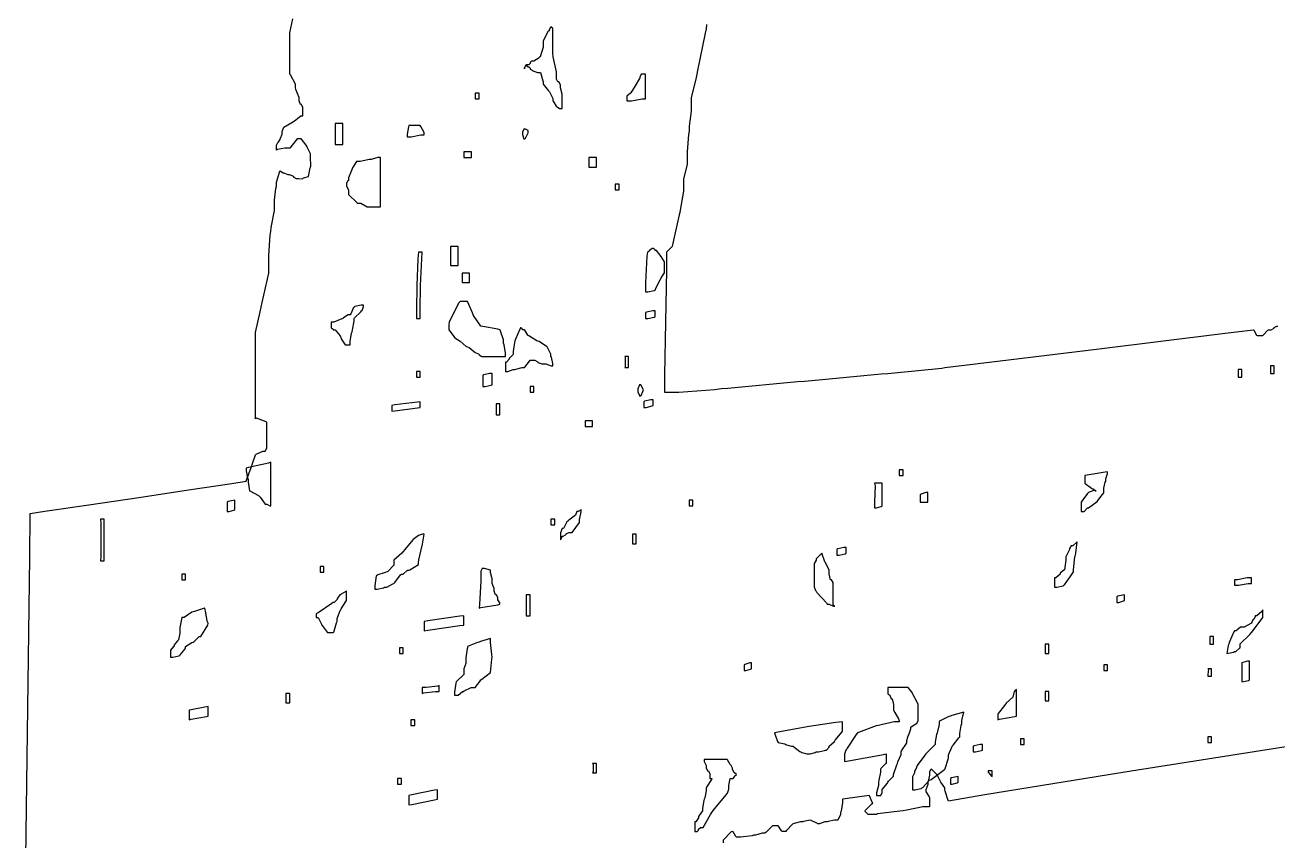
# Model space of a CAD drawing. Extents: x 58 to 299, y 50 to 312.
# Drawn here: x 82.21 to 105.55, y 176.07 to 191.28 of the extents above; entities that cross this region are included whole.
import ezdxf

# ---------------------------------------------------------------- set-up
doc = ezdxf.new("R2010")
doc.units = 0
doc.header["$MEASUREMENT"] = 0

msp = doc.modelspace()

# ---------------------------------------------------------------- linework, layer by layer
at = {"color": 40}
for points in [[(82.2053, 174.811), (82.2494, 178.083), (82.2935, 181.354), (82.3034, 182.174), (82.5747, 182.215), (83.3921, 182.338), (84.3262, 182.474), (85.2537, 182.612), (86.057, 182.733), (86.3244, 182.775), (86.3328, 182.793), (86.421, 183.03), (86.4306, 183.056), (86.4387, 183.084), (86.5008, 183.268), (86.5008, 183.268), (86.5092, 183.278), (86.6345, 183.338), (86.6771, 183.338), (86.6771, 183.338), (86.7131, 183.392), (86.7131, 183.408), (86.7131, 183.48), (86.7131, 183.639), (86.7131, 183.691), (86.7131, 183.735), (86.7131, 183.834), (86.7131, 183.867), (86.6951, 183.885), (86.5173, 183.948), (86.5008, 183.938), (86.5008, 184.114), (86.5008, 184.511), (86.5008, 184.643), (86.5008, 184.829), (86.5008, 185.247), (86.5008, 185.385), (86.5008, 185.545), (86.589, 185.932), (86.6069, 186.02), (86.6235, 186.108), (86.7473, 186.651), (86.7473, 186.832), (86.7473, 186.982), (86.7738, 187.361), (86.7833, 187.431), (86.7914, 187.503), (86.8535, 187.82), (86.8535, 187.924), (86.8535, 188.013), (86.8796, 188.233), (86.8895, 188.277), (86.8895, 188.349), (86.9502, 188.552), (86.9597, 188.56), (86.9678, 188.552), (87.0133, 188.524), (87.0299, 188.524), (87.0384, 188.516), (87.1001, 188.49), (87.1001, 188.49), (87.1266, 188.49), (87.2063, 188.463), (87.2063, 188.454), (87.2063, 188.445), (87.2589, 188.419), (87.2765, 188.419), (87.303, 188.419), (87.3732, 188.411), (87.3827, 188.419), (87.3912, 188.429), (87.4889, 188.454), (87.4889, 188.454), (87.4889, 188.454), (87.515, 188.613), (87.5249, 188.63), (87.533, 188.648), (87.5249, 188.82), (87.5249, 188.877), (87.5249, 188.877), (87.4614, 189.002), (87.4529, 189.019), (87.4434, 189.037), (87.3566, 189.151), (87.3485, 189.159), (87.3125, 189.159), (87.2765, 189.159), (87.2504, 189.125), (87.1375, 188.983), (87.1001, 188.983), (87.0465, 188.983), (86.9061, 188.958), (86.8895, 188.948), (86.8895, 188.966), (86.8895, 189.006), (86.8895, 189.019), (86.8895, 189.037), (86.9142, 189.089), (86.9237, 189.089), (86.9237, 189.089), (86.9597, 189.143), (86.9597, 189.159), (86.9678, 189.169), (86.9957, 189.242), (86.9957, 189.265), (86.9957, 189.293), (87.0299, 189.371), (87.0299, 189.371), (87.0299, 189.371), (87.1788, 189.46), (87.2063, 189.478), (87.2229, 189.495), (87.3428, 189.582), (87.3827, 189.582), (87.3827, 189.6), (87.3827, 189.641), (87.3827, 189.654), (87.3827, 189.672), (87.3827, 189.712), (87.3827, 189.724), (87.3827, 189.742), (87.3566, 189.794), (87.3485, 189.794), (87.3386, 189.794), (87.3125, 189.865), (87.3125, 189.865), (87.3125, 189.927), (87.2504, 190.077), (87.2423, 190.111), (87.2423, 190.173), (87.1527, 190.351), (87.1361, 190.36), (87.1361, 190.457), (87.1361, 190.675), (87.1361, 190.747), (87.1361, 190.818), (87.1361, 190.977), (87.1361, 191.029), (87.1361, 191.135), (87.1968, 191.391)], [(94.9053, 191.286), (94.8972, 191.206), (94.8792, 191.127), (94.7374, 190.43), (94.7208, 190.36), (94.7113, 190.298), (94.6146, 189.921), (94.6146, 189.794), (94.6146, 189.672), (94.5804, 189.395), (94.5804, 189.301), (94.5706, 189.239), (94.5444, 188.915), (94.5444, 188.806), (94.5444, 188.684), (94.4742, 188.407), (94.4742, 188.313), (94.4742, 188.181), (94.4122, 187.828), (94.404, 187.784), (94.3942, 187.74), (94.2785, 187.211), (94.2619, 187.149), (94.2523, 187.14), (94.1641, 187.052), (94.1557, 187.042), (94.1557, 186.717), (94.138, 185.738), (94.1215, 184.759), (94.1215, 184.433), (94.386, 184.433), (95.0556, 184.486), (95.1798, 184.503), (95.3022, 184.512), (96.599, 184.635), (96.7313, 184.643), (96.8636, 184.653), (98.1604, 184.777), (98.2846, 184.785), (98.407, 184.795), (99.289, 184.883), (99.3429, 184.892), (99.9162, 184.962), (102.217, 185.244), (104.519, 185.527), (105.092, 185.597), (105.1, 185.589), (105.154, 185.5), (105.164, 185.491), (105.18, 185.491), (105.22, 185.491), (105.234, 185.491), (105.268, 185.491), (105.277, 185.5), (105.365, 185.589), (105.374, 185.597), (105.41, 185.597), (105.427, 185.597), (105.471, 185.623), (105.481, 185.631), (105.481, 185.641), (105.533, 185.667), (105.551, 185.667)], [(106.222, 177.906), (105.543, 177.801), (102.817, 177.373), (100.091, 176.928), (99.4131, 176.812), (99.4033, 176.822), (99.351, 176.998), (99.3429, 177.024), (99.3429, 177.06), (99.271, 177.165), (99.271, 177.165), (99.271, 177.165), (99.2092, 177.289), (99.2008, 177.307), (99.1912, 177.316), (99.103, 177.403), (99.0946, 177.411), (99.085, 177.403), (99.0604, 177.358), (99.0604, 177.341), (99.0604, 177.297), (99.0328, 177.183), (99.0244, 177.165), (99.0244, 177.121), (98.9901, 177.021), (98.9901, 176.988), (98.9983, 176.98), (99.0505, 176.892), (99.0604, 176.882), (99.0604, 176.838), (99.0604, 176.739), (99.0604, 176.706), (98.9362, 176.706), (98.636, 176.645), (98.5654, 176.635), (98.5037, 176.627), (98.0888, 176.575), (98.0722, 176.565), (98.0722, 176.565), (97.966, 176.565), (97.9318, 176.565), (97.9138, 176.565), (97.8599, 176.619), (97.8599, 176.635), (97.8683, 176.645), (97.984, 176.76), (98.002, 176.778), (97.9921, 176.795), (97.9399, 176.91), (97.9318, 176.918), (97.8877, 176.91), (97.4894, 176.857), (97.4369, 176.848), (97.4369, 176.787), (97.4108, 176.627), (97.4026, 176.601), (97.4026, 176.567), (97.3487, 176.459), (97.3307, 176.459), (97.2866, 176.459), (97.1723, 176.434), (97.1543, 176.425), (97.1102, 176.425), (97.0111, 176.389), (96.9779, 176.389), (96.9684, 176.398), (96.8541, 176.451), (96.8375, 176.459), (96.8375, 176.459), (96.7133, 176.434), (96.6971, 176.425), (96.653, 176.425), (96.5369, 176.398), (96.5207, 176.389), (96.5027, 176.381), (96.3951, 176.266), (96.3785, 176.248), (96.3443, 176.248), (96.3083, 176.248), (96.2988, 176.258), (96.2462, 176.345), (96.2381, 176.353), (96.2201, 176.353), (96.1803, 176.353), (96.1679, 176.353), (96.1319, 176.353), (96.114, 176.337), (96.0078, 176.23), (95.9915, 176.213), (95.9376, 176.213), (95.8176, 176.177), (95.7792, 176.177), (95.7516, 176.168), (95.534, 176.142), (95.4624, 176.142), (95.4525, 176.152), (95.3989, 176.24), (95.3904, 176.248), (95.3643, 176.24), (95.214, 176.087), (95.214, 176.036)]]:
    msp.add_lwpolyline(points, dxfattribs=at)
for points in [[(91.5458, 190.536), (91.5458, 190.528), (91.5804, 190.5), (91.5818, 190.5), (91.5899, 190.5), (91.616, 190.474), (91.616, 190.464), (91.616, 190.456), (91.652, 190.437), (91.652, 190.43), (91.652, 190.43), (91.7568, 190.394), (91.7924, 190.394), (91.809, 190.394), (91.8531, 190.235), (91.8626, 190.217), (91.8626, 190.173), (91.9593, 190.051), (91.9688, 190.041), (91.9773, 190.033), (92.039, 189.907), (92.039, 189.865), (92.0475, 189.857), (92.1011, 189.768), (92.111, 189.758), (92.1191, 189.75), (92.1646, 189.724), (92.1812, 189.724), (92.2154, 189.724), (92.2154, 189.778), (92.2154, 189.896), (92.2154, 189.935), (92.2154, 189.989), (92.1812, 190.109), (92.1812, 190.147), (92.1812, 190.165), (92.1537, 190.217), (92.1452, 190.217), (92.1357, 190.217), (92.111, 190.271), (92.111, 190.288), (92.111, 190.404), (92.0475, 190.686), (92.039, 190.747), (92.039, 190.862), (92.039, 191.12), (92.039, 191.206), (92.039, 191.215), (92.0048, 191.242), (92.0048, 191.242), (91.9949, 191.233), (91.9688, 191.186), (91.9688, 191.17), (91.9508, 191.161), (91.8626, 190.984), (91.8626, 190.923), (91.8626, 190.862), (91.8009, 190.686), (91.7924, 190.676), (91.7829, 190.668), (91.6838, 190.606), (91.652, 190.606), (91.6421, 190.606), (91.616, 190.58), (91.616, 190.57), (91.616, 190.562), (91.5899, 190.536), (91.5818, 190.536), (91.5458, 190.536), (91.5363, 190.528), (91.5099, 190.481), (91.5099, 190.464), (91.5099, 190.482), (91.5458, 190.536), (91.5458, 190.536)], [(93.6985, 190.36), (93.6886, 190.36), (93.6625, 190.306), (93.6625, 190.288), (93.653, 190.28), (93.5743, 190.147), (93.4942, 190.016), (93.4861, 190.007), (93.4861, 190.007), (93.4159, 189.953), (93.4159, 189.935), (93.4159, 189.919), (93.4159, 189.878), (93.4159, 189.865), (93.5041, 189.865), (93.7024, 189.901), (93.7687, 189.901), (93.7687, 190.016), (93.7687, 190.274), (93.7687, 190.36), (93.7507, 190.36), (93.7108, 190.36), (93.6985, 190.36)], [(90.5937, 189.901), (90.6103, 189.901), (90.6501, 189.901), (90.6639, 189.901), (90.6639, 189.928), (90.6639, 189.987), (90.6639, 190.007), (90.6459, 190.007), (90.606, 190.007), (90.5937, 190.007), (90.5937, 189.98), (90.5937, 189.921), (90.5937, 189.901)], [(87.9821, 189.053), (88.0166, 189.053), (88.0967, 189.053), (88.1242, 189.053), (88.1242, 189.151), (88.1242, 189.37), (88.1242, 189.442), (88.1242, 189.442), (88.0166, 189.442), (87.9821, 189.442), (87.9821, 189.345), (87.9821, 189.126), (87.9821, 189.053)], [(89.323, 189.195), (89.4016, 189.195), (89.5809, 189.229), (89.6415, 189.229), (89.6415, 189.273), (89.578, 189.389), (89.5696, 189.406), (89.5339, 189.406), (89.4553, 189.406), (89.4292, 189.406), (89.4112, 189.406), (89.3713, 189.406), (89.359, 189.406), (89.3491, 189.38), (89.323, 189.242), (89.323, 189.195)], [(91.5818, 189.301), (91.5818, 189.311), (91.5155, 189.343), (91.5099, 189.335), (91.5003, 189.335), (91.4756, 189.283), (91.4756, 189.265), (91.4756, 189.239), (91.5003, 189.159), (91.5099, 189.159), (91.5278, 189.169), (91.5818, 189.268), (91.5818, 189.301)], [(90.3813, 188.806), (90.4159, 188.806), (90.4956, 188.806), (90.5235, 188.806), (90.5235, 188.834), (90.5235, 188.893), (90.5235, 188.913), (90.5235, 188.913), (90.4159, 188.913), (90.3813, 188.913), (90.3813, 188.886), (90.3813, 188.827), (90.3813, 188.806)], [(88.2304, 188.171), (88.2304, 188.119), (88.3888, 187.97), (88.4068, 187.96), (88.459, 187.96), (88.5776, 187.89), (88.6174, 187.89), (88.67, 187.89), (88.7899, 187.89), (88.8298, 187.89), (88.8298, 188.12), (88.8298, 188.636), (88.8298, 188.806), (88.7758, 188.806), (88.6562, 188.772), (88.6174, 188.772), (88.5899, 188.764), (88.452, 188.736), (88.4068, 188.736), (88.3789, 188.736), (88.3087, 188.613), (88.3006, 188.596), (88.2908, 188.569), (88.2304, 188.43), (88.2304, 188.383), (88.2206, 188.375), (88.1944, 188.33), (88.1944, 188.313), (88.1944, 188.279), (88.2304, 188.199), (88.2304, 188.171)], [(92.7104, 188.63), (92.7104, 188.63), (92.8151, 188.63), (92.8508, 188.63), (92.8508, 188.674), (92.8508, 188.773), (92.8508, 188.806), (92.8151, 188.806), (92.7365, 188.806), (92.7104, 188.806), (92.7104, 188.762), (92.7104, 188.663), (92.7104, 188.63)], [(93.2035, 188.207), (93.2201, 188.207), (93.26, 188.207), (93.2737, 188.207), (93.2737, 188.234), (93.2737, 188.294), (93.2737, 188.313), (93.2561, 188.313), (93.2159, 188.313), (93.2035, 188.313), (93.2035, 188.287), (93.2035, 188.228), (93.2035, 188.207)], [(89.4994, 185.808), (89.516, 185.808), (89.5558, 185.808), (89.5696, 185.808), (89.5696, 185.964), (89.5738, 186.426), (89.596, 186.92), (89.6056, 187.042), (89.5876, 187.042), (89.5477, 187.042), (89.5354, 187.042), (89.5255, 186.92), (89.5036, 186.426), (89.4994, 185.964), (89.4994, 185.808)], [(90.1347, 186.796), (90.1693, 186.796), (90.2476, 186.796), (90.2751, 186.796), (90.2751, 186.884), (90.2751, 187.083), (90.2751, 187.149), (90.2395, 187.149), (90.1608, 187.149), (90.1347, 187.149), (90.1347, 187.06), (90.1347, 186.862), (90.1347, 186.796)], [(93.7687, 186.303), (93.8128, 186.303), (93.9271, 186.329), (93.9451, 186.337), (93.9532, 186.355), (94.0414, 186.533), (94.0513, 186.549), (94.0594, 186.567), (94.1215, 186.659), (94.1215, 186.69), (94.1215, 186.708), (94.1215, 186.747), (94.1215, 186.76), (94.1215, 186.778), (94.1215, 186.819), (94.1215, 186.832), (94.1215, 186.867), (94.0594, 186.964), (94.0513, 186.972), (94.0414, 186.99), (93.9684, 187.078), (93.9451, 187.078), (93.9451, 187.088), (93.9091, 187.113), (93.9091, 187.113), (93.8911, 187.113), (93.8389, 187.078), (93.8389, 187.078), (93.8389, 187.07), (93.8114, 187.042), (93.8029, 187.042), (93.7934, 186.972), (93.7687, 186.471), (93.7687, 186.303)], [(90.3471, 186.479), (90.3471, 186.479), (90.4515, 186.479), (90.4875, 186.479), (90.4875, 186.523), (90.4875, 186.622), (90.4875, 186.655), (90.4875, 186.655), (90.3813, 186.655), (90.3471, 186.655), (90.3471, 186.611), (90.3471, 186.512), (90.3471, 186.479)], [(90.0987, 185.597), (90.1072, 185.589), (90.1954, 185.473), (90.2049, 185.455), (90.2134, 185.447), (90.3111, 185.385), (90.3111, 185.385), (90.3111, 185.385), (90.4254, 185.288), (90.4515, 185.279), (90.478, 185.27), (90.5937, 185.172), (90.5937, 185.172), (90.5937, 185.172), (90.6544, 185.148), (90.6639, 185.138), (90.6639, 185.13), (90.7161, 185.102), (90.7341, 185.102), (90.8389, 185.102), (91.0773, 185.102), (91.1571, 185.102), (91.1571, 185.164), (91.131, 185.315), (91.1229, 185.349), (91.1229, 185.411), (91.0608, 185.589), (91.0526, 185.597), (91.0167, 185.607), (90.7341, 185.659), (90.6999, 185.667), (90.6999, 185.667), (90.5743, 185.844), (90.5577, 185.878), (90.5397, 185.914), (90.4476, 186.126), (90.4173, 186.126), (90.3813, 186.126), (90.3633, 186.126), (90.3235, 186.126), (90.3111, 186.126), (90.2836, 186.092), (90.1072, 185.738), (90.0987, 185.702), (90.0987, 185.685), (90.0987, 185.645), (90.0987, 185.631), (90.0987, 185.597)], [(87.9479, 185.597), (87.9821, 185.597), (88.0787, 185.482), (88.0883, 185.455), (88.0967, 185.429), (88.1697, 185.315), (88.1944, 185.315), (88.2304, 185.315), (88.2646, 185.315), (88.2646, 185.377), (88.2908, 185.535), (88.3006, 185.561), (88.3087, 185.597), (88.3348, 185.756), (88.3348, 185.808), (88.3433, 185.818), (88.459, 185.932), (88.477, 185.95), (88.4851, 185.959), (88.5112, 186.031), (88.5112, 186.054), (88.4671, 186.054), (88.3528, 186.03), (88.3348, 186.02), (88.3253, 186.012), (88.2731, 185.896), (88.2646, 185.878), (88.229, 185.878), (88.1408, 185.818), (88.1242, 185.808), (88.1063, 185.8), (87.9602, 185.738), (87.9119, 185.738), (87.9119, 185.711), (87.9119, 185.652), (87.9119, 185.631), (87.9119, 185.631), (87.9479, 185.607), (87.9479, 185.597)], [(93.7687, 185.808), (93.8128, 185.808), (93.9271, 185.835), (93.9451, 185.844), (93.9451, 185.871), (93.9451, 185.93), (93.9451, 185.95), (93.901, 185.95), (93.7853, 185.923), (93.7687, 185.914), (93.7687, 185.888), (93.7687, 185.829), (93.7687, 185.808)], [(91.4396, 185.631), (91.4301, 185.623), (91.3419, 185.421), (91.3335, 185.385), (91.3239, 185.359), (91.2992, 185.193), (91.2992, 185.138), (91.2992, 185.138), (91.2372, 185.077), (91.229, 185.068), (91.229, 185.05), (91.1751, 184.996), (91.1571, 184.996), (91.1571, 184.952), (91.1571, 184.853), (91.1571, 184.82), (91.2012, 184.82), (91.3007, 184.856), (91.3335, 184.856), (91.3515, 184.865), (91.47, 184.892), (91.5099, 184.892), (91.5183, 184.901), (91.6065, 185.015), (91.616, 185.032), (91.652, 185.032), (91.6862, 185.032), (91.7042, 185.032), (91.7483, 185.006), (91.7582, 184.996), (91.7582, 184.988), (91.8365, 184.962), (91.8626, 184.962), (91.9067, 184.962), (92.0062, 184.926), (92.039, 184.926), (92.039, 184.97), (92.0129, 185.086), (92.0048, 185.102), (92.0048, 185.146), (91.9427, 185.27), (91.9346, 185.279), (91.9247, 185.288), (91.7843, 185.377), (91.7582, 185.385), (91.7402, 185.394), (91.5899, 185.482), (91.5818, 185.491), (91.5719, 185.5), (91.5183, 185.589), (91.5099, 185.597), (91.4756, 185.597), (91.4756, 185.607), (91.4481, 185.631), (91.4396, 185.631)], [(93.3799, 184.892), (93.3965, 184.892), (93.4364, 184.892), (93.4501, 184.892), (93.4501, 184.945), (93.4501, 185.064), (93.4501, 185.102), (93.4325, 185.102), (93.3923, 185.102), (93.3799, 185.102), (93.3884, 185.086), (93.3884, 184.909), (93.3799, 184.892)], [(105.41, 184.785), (105.427, 184.785), (105.467, 184.785), (105.481, 184.785), (105.481, 184.821), (105.481, 184.9), (105.481, 184.926), (105.463, 184.926), (105.423, 184.926), (105.41, 184.926), (105.41, 184.926), (105.41, 184.821), (105.41, 184.785)], [(89.4994, 184.715), (89.516, 184.715), (89.5558, 184.715), (89.5696, 184.715), (89.5696, 184.741), (89.5696, 184.801), (89.5696, 184.82), (89.5519, 184.82), (89.5117, 184.82), (89.4994, 184.82), (89.4994, 184.793), (89.4994, 184.736), (89.4994, 184.715)], [(90.7341, 184.539), (90.7782, 184.539), (90.8925, 184.565), (90.9105, 184.573), (90.9105, 184.627), (90.9105, 184.747), (90.9105, 184.785), (90.8664, 184.785), (90.7507, 184.759), (90.7341, 184.749), (90.7341, 184.697), (90.7341, 184.579), (90.7341, 184.539)], [(104.811, 184.715), (104.827, 184.715), (104.867, 184.715), (104.881, 184.715), (104.881, 184.751), (104.881, 184.829), (104.881, 184.856), (104.863, 184.856), (104.823, 184.856), (104.811, 184.856), (104.811, 184.821), (104.811, 184.743), (104.811, 184.715)], [(91.616, 184.433), (91.6326, 184.433), (91.6725, 184.433), (91.6862, 184.433), (91.6862, 184.46), (91.6862, 184.519), (91.6862, 184.539), (91.6686, 184.539), (91.6284, 184.539), (91.616, 184.539), (91.616, 184.512), (91.616, 184.453), (91.616, 184.433)], [(93.6625, 184.573), (93.653, 184.573), (93.6265, 184.495), (93.6265, 184.467), (93.6265, 184.441), (93.6625, 184.362), (93.6625, 184.362), (93.6858, 184.37), (93.7288, 184.481), (93.6791, 184.573), (93.6625, 184.573)], [(89.0404, 184.08), (89.093, 184.089), (89.516, 184.142), (89.5696, 184.15), (89.5696, 184.178), (89.5696, 184.237), (89.5696, 184.256), (89.516, 184.248), (89.093, 184.196), (89.0404, 184.186), (89.0404, 184.16), (89.0404, 184.1), (89.0404, 184.08)], [(90.9807, 184.01), (90.9987, 184.01), (91.0389, 184.01), (91.0526, 184.01), (91.0526, 184.063), (91.0526, 184.182), (91.0526, 184.22), (91.0347, 184.22), (90.9934, 184.22), (90.9807, 184.22), (90.9807, 184.168), (90.9807, 184.049), (90.9807, 184.01)], [(93.7327, 184.15), (93.7768, 184.15), (93.8911, 184.178), (93.9091, 184.186), (93.9091, 184.212), (93.9091, 184.271), (93.9091, 184.29), (93.865, 184.29), (93.7493, 184.266), (93.7327, 184.256), (93.7327, 184.23), (93.7327, 184.171), (93.7327, 184.15)], [(92.6401, 183.797), (92.6401, 183.797), (92.7446, 183.797), (92.7806, 183.797), (92.7806, 183.825), (92.7806, 183.884), (92.7806, 183.903), (92.7806, 183.903), (92.6744, 183.903), (92.6401, 183.903), (92.6401, 183.877), (92.6401, 183.818), (92.6401, 183.797)], [(86.3244, 183.021), (86.3244, 182.969), (86.3505, 182.837), (86.3604, 182.809), (86.3604, 182.757), (86.385, 182.598), (86.3946, 182.598), (86.3946, 182.598), (86.5533, 182.51), (86.571, 182.492), (86.589, 182.476), (86.6814, 182.35), (86.7131, 182.35), (86.7212, 182.342), (86.7668, 182.316), (86.7833, 182.316), (86.7833, 182.52), (86.7833, 182.976), (86.7833, 183.128), (86.7392, 183.11), (86.3685, 183.031), (86.3244, 183.021)], [(98.4952, 182.879), (98.5118, 182.879), (98.5517, 182.879), (98.5654, 182.879), (98.5654, 182.907), (98.5654, 182.966), (98.5654, 182.985), (98.5478, 182.985), (98.5076, 182.985), (98.4952, 182.985), (98.4952, 182.959), (98.4952, 182.9), (98.4952, 182.879)], [(102.023, 182.563), (102.005, 182.546), (101.899, 182.404), (101.883, 182.386), (101.883, 182.342), (101.883, 182.243), (101.883, 182.21), (101.917, 182.21), (101.943, 182.21), (102.003, 182.28), (102.023, 182.28), (102.023, 182.28), (102.181, 182.396), (102.199, 182.422), (102.216, 182.44), (102.306, 182.56), (102.306, 182.598), (102.306, 182.643), (102.332, 182.757), (102.342, 182.775), (102.342, 182.819), (102.376, 182.918), (102.376, 182.951), (102.332, 182.943), (101.997, 182.889), (101.953, 182.879), (101.953, 182.845), (101.953, 182.766), (101.953, 182.739), (101.961, 182.731), (102.076, 182.643), (102.093, 182.633), (102.111, 182.633), (102.151, 182.598), (102.165, 182.598), (102.137, 182.608), (102.031, 182.572), (102.023, 182.563)], [(98.0362, 182.28), (98.0708, 182.28), (98.1604, 182.307), (98.1784, 182.316), (98.1784, 182.422), (98.1784, 182.66), (98.1784, 182.739), (98.1784, 182.739), (98.0708, 182.739), (98.0362, 182.739), (98.0447, 182.687), (98.0362, 182.382), (98.0362, 182.28)], [(85.9716, 182.21), (86.0062, 182.21), (86.0958, 182.237), (86.1138, 182.246), (86.1138, 182.29), (86.1138, 182.389), (86.1138, 182.422), (86.1138, 182.422), (85.9882, 182.396), (85.9716, 182.386), (85.9716, 182.342), (85.9716, 182.243), (85.9716, 182.21)], [(94.5804, 182.316), (94.5967, 182.316), (94.6369, 182.316), (94.6506, 182.316), (94.6506, 182.343), (94.6506, 182.403), (94.6506, 182.422), (94.6326, 182.422), (94.5928, 182.422), (94.5804, 182.422), (94.5804, 182.396), (94.5804, 182.336), (94.5804, 182.316)], [(98.884, 182.386), (98.884, 182.386), (98.9887, 182.386), (99.0244, 182.386), (99.0244, 182.43), (99.0244, 182.529), (99.0244, 182.563), (98.9887, 182.563), (98.9005, 182.536), (98.884, 182.527), (98.884, 182.492), (98.884, 182.414), (98.884, 182.386)], [(92.498, 182.21), (92.4885, 182.21), (92.4638, 182.14), (92.4638, 182.14), (92.4638, 182.14), (92.3382, 182.051), (92.3216, 182.033), (92.3036, 182.017), (92.2376, 181.893), (92.2154, 181.893), (92.2154, 181.893), (92.1812, 181.814), (92.1812, 181.787), (92.1812, 181.761), (92.1812, 181.701), (92.1812, 181.681), (92.1893, 181.69), (92.2154, 181.736), (92.2154, 181.751), (92.2334, 181.751), (92.2775, 181.778), (92.2874, 181.787), (92.2874, 181.796), (92.3396, 181.821), (92.3576, 181.821), (92.4017, 181.821), (92.534, 182.007), (92.534, 182.069), (92.5421, 182.087), (92.5682, 182.207), (92.5682, 182.246), (92.5587, 182.237), (92.5132, 182.21), (92.498, 182.21)], [(83.6083, 181.292), (83.6249, 181.292), (83.6648, 181.292), (83.6785, 181.292), (83.6785, 181.486), (83.6785, 181.924), (83.6785, 182.069), (83.6605, 182.069), (83.6207, 182.069), (83.6083, 182.069), (83.6164, 181.991), (83.6164, 181.364), (83.6083, 181.292)], [(92.0048, 181.963), (92.0214, 181.963), (92.0612, 181.963), (92.075, 181.963), (92.075, 181.991), (92.075, 182.05), (92.075, 182.069), (92.057, 182.069), (92.0171, 182.069), (92.0048, 182.069), (92.0048, 182.043), (92.0048, 181.984), (92.0048, 181.963)], [(89.6415, 181.787), (89.6317, 181.796), (89.5354, 181.761), (89.4373, 181.69), (89.4292, 181.681), (89.4292, 181.681), (89.2789, 181.504), (89.2528, 181.468), (89.2253, 181.434), (89.0764, 181.302), (89.0764, 181.258), (89.0764, 181.213), (88.9621, 181.091), (88.936, 181.081), (88.918, 181.073), (88.7596, 181.027), (88.7596, 181.011), (88.7497, 181.011), (88.7236, 180.825), (88.7236, 180.763), (88.7677, 180.763), (88.882, 180.79), (88.9, 180.799), (88.9441, 180.799), (89.0584, 180.861), (89.0764, 180.869), (89.093, 180.887), (89.1992, 181.029), (89.2168, 181.045), (89.2514, 181.045), (89.3315, 181.115), (89.359, 181.115), (89.3755, 181.125), (89.5354, 181.224), (89.5354, 181.258), (89.5435, 181.311), (89.6137, 181.602), (89.6415, 181.787), (89.6415, 181.787)], [(93.5221, 181.61), (93.5383, 181.61), (93.5785, 181.61), (93.5923, 181.61), (93.5923, 181.654), (93.5923, 181.754), (93.5923, 181.787), (93.5743, 181.787), (93.5344, 181.787), (93.5221, 181.787), (93.5221, 181.743), (93.5221, 181.644), (93.5221, 181.61)], [(101.812, 181.645), (101.812, 181.645), (101.732, 181.574), (101.706, 181.574), (101.696, 181.574), (101.67, 181.522), (101.67, 181.504), (101.67, 181.504), (101.608, 181.39), (101.6, 181.364), (101.6, 181.302), (101.572, 181.125), (101.564, 181.115), (101.564, 181.115), (101.494, 181.063), (101.494, 181.045), (101.484, 181.037), (101.411, 180.975), (101.388, 180.975), (101.388, 180.931), (101.388, 180.832), (101.388, 180.799), (101.432, 180.799), (101.546, 180.826), (101.564, 180.835), (101.572, 180.844), (101.661, 180.967), (101.67, 180.975), (101.679, 180.993), (101.74, 181.085), (101.74, 181.115), (101.74, 181.115), (101.767, 181.372), (101.776, 181.398), (101.785, 181.434), (101.812, 181.645), (101.812, 181.645)], [(96.9077, 180.835), (96.9077, 180.808), (96.9338, 180.738), (96.9437, 180.728), (96.9603, 180.702), (97.1367, 180.508), (97.1543, 180.482), (97.1889, 180.482), (97.2689, 180.446), (97.2965, 180.446), (97.2866, 180.446), (97.2605, 180.473), (97.2605, 180.482), (97.2605, 180.526), (97.2605, 180.625), (97.2605, 180.658), (97.2605, 180.712), (97.2605, 180.83), (97.2605, 180.869), (97.2605, 180.887), (97.2344, 180.939), (97.2263, 180.939), (97.2164, 180.939), (97.1903, 181.047), (97.1903, 181.081), (97.1903, 181.125), (97.1282, 181.241), (97.1201, 181.258), (97.1102, 181.276), (97.0499, 181.434), (97.0499, 181.434), (97.0499, 181.434), (96.9518, 181.337), (96.9437, 181.328), (96.9437, 181.302), (96.9077, 181.242), (96.9077, 181.222), (96.9077, 181.151), (96.9077, 180.993), (96.9077, 180.939), (96.9077, 180.913), (96.9077, 180.855), (96.9077, 180.835)], [(97.3307, 181.398), (97.3748, 181.398), (97.4894, 181.425), (97.5071, 181.434), (97.5071, 181.461), (97.5071, 181.521), (97.5071, 181.54), (97.463, 181.54), (97.3487, 181.514), (97.3307, 181.504), (97.3307, 181.478), (97.3307, 181.419), (97.3307, 181.398)], [(87.7013, 181.081), (87.7175, 181.081), (87.7577, 181.081), (87.7715, 181.081), (87.7715, 181.109), (87.7715, 181.168), (87.7715, 181.187), (87.7535, 181.187), (87.7136, 181.187), (87.7013, 181.187), (87.7013, 181.161), (87.7013, 181.102), (87.7013, 181.081)], [(85.1256, 180.939), (85.1422, 180.939), (85.1821, 180.939), (85.1958, 180.939), (85.1958, 180.967), (85.1958, 181.026), (85.1958, 181.045), (85.1778, 181.045), (85.138, 181.045), (85.1256, 181.045), (85.1256, 181.019), (85.1256, 180.96), (85.1256, 180.939)], [(90.6639, 180.41), (90.6985, 180.42), (91.0167, 180.473), (91.0526, 180.482), (91.0526, 180.508), (91.0167, 180.567), (91.0167, 180.586), (91.0167, 180.604), (90.9891, 180.658), (90.9807, 180.658), (90.9712, 180.658), (90.9465, 180.728), (90.9465, 180.728), (90.9465, 180.773), (90.9105, 180.872), (90.9105, 180.905), (90.9105, 180.958), (90.8763, 181.077), (90.8763, 181.115), (90.8763, 181.115), (90.7687, 181.151), (90.7341, 181.151), (90.7246, 181.151), (90.6999, 181.099), (90.6999, 181.081), (90.6999, 180.914), (90.672, 180.482), (90.6639, 180.41)], [(104.739, 180.835), (104.818, 180.835), (104.997, 180.869), (105.058, 180.869), (105.058, 180.896), (105.058, 180.956), (105.058, 180.975), (104.977, 180.975), (104.798, 180.939), (104.739, 180.939), (104.739, 180.913), (104.739, 180.855), (104.739, 180.835)], [(87.6653, 180.233), (87.6653, 180.233), (87.726, 180.111), (87.7355, 180.093), (87.744, 180.085), (87.8321, 179.962), (87.8417, 179.953), (87.8582, 179.953), (87.8981, 179.953), (87.9119, 179.953), (87.9479, 179.953), (87.956, 179.962), (88.0085, 180.137), (88.0181, 180.163), (88.0181, 180.217), (88.0787, 180.367), (88.0883, 180.376), (88.0967, 180.394), (88.1849, 180.535), (88.1944, 180.552), (88.1944, 180.596), (88.1944, 180.695), (88.1944, 180.728), (88.1849, 180.72), (88.0967, 180.668), (88.0883, 180.658), (88.0703, 180.658), (88.0262, 180.596), (88.0181, 180.586), (88.0181, 180.57), (87.9644, 180.516), (87.9479, 180.516), (87.9203, 180.499), (87.6639, 180.323), (87.6293, 180.305), (87.6293, 180.287), (87.6293, 180.248), (87.6293, 180.233), (87.6364, 180.238), (87.6653, 180.233), (87.6653, 180.233)], [(91.5458, 180.269), (91.5624, 180.269), (91.6023, 180.269), (91.616, 180.269), (91.616, 180.367), (91.616, 180.586), (91.616, 180.658), (91.598, 180.658), (91.5582, 180.658), (91.5458, 180.658), (91.5458, 180.562), (91.5458, 180.342), (91.5458, 180.269)], [(102.552, 180.516), (102.587, 180.516), (102.676, 180.544), (102.694, 180.552), (102.694, 180.58), (102.694, 180.639), (102.694, 180.658), (102.694, 180.658), (102.569, 180.632), (102.552, 180.622), (102.552, 180.596), (102.552, 180.537), (102.552, 180.516)], [(85.5486, 180.41), (85.5486, 180.41), (85.3627, 180.35), (85.3362, 180.34), (85.3101, 180.332), (85.1711, 180.233), (85.1256, 180.233), (85.1256, 180.233), (85.0896, 180.049), (85.0896, 179.987), (85.0896, 179.943), (85.0635, 179.82), (85.0554, 179.81), (85.0456, 179.802), (84.9835, 179.729), (84.9835, 179.704), (84.9739, 179.696), (84.9133, 179.625), (84.9133, 179.6), (84.9133, 179.573), (84.9133, 179.514), (84.9133, 179.494), (84.9574, 179.494), (85.0717, 179.52), (85.0896, 179.528), (85.0981, 179.538), (85.1863, 179.653), (85.1958, 179.67), (85.1958, 179.698), (85.3101, 179.768), (85.3362, 179.776), (85.3542, 179.786), (85.4467, 179.881), (85.4784, 179.881), (85.4784, 179.881), (85.6093, 180.094), (85.6188, 180.129), (85.6008, 180.165), (85.5708, 180.323), (85.5543, 180.41), (85.5486, 180.41)], [(89.6415, 179.987), (89.7117, 179.997), (90.3097, 180.085), (90.3813, 180.093), (90.3813, 180.137), (90.3813, 180.236), (90.3813, 180.269), (90.3097, 180.261), (89.7117, 180.173), (89.6415, 180.163), (89.6415, 180.119), (89.6415, 180.02), (89.6415, 179.987)], [(105.128, 180.269), (105.128, 180.253), (105.1, 180.199), (105.092, 180.199), (105.082, 180.191), (105.058, 180.129), (105.058, 180.129), (105.048, 180.121), (104.922, 180.057), (104.881, 180.057), (104.854, 180.057), (104.783, 179.997), (104.775, 179.987), (104.739, 179.987), (104.729, 179.97), (104.643, 179.768), (104.635, 179.74), (104.625, 179.714), (104.599, 179.564), (104.599, 179.564), (104.599, 179.564), (104.721, 179.591), (104.739, 179.6), (104.765, 179.6), (104.836, 179.662), (104.845, 179.67), (104.845, 179.742), (105.03, 179.918), (105.058, 179.953), (105.084, 179.988), (105.259, 180.217), (105.268, 180.233), (105.268, 180.269), (105.268, 180.35), (105.268, 180.376), (105.251, 180.35), (105.158, 180.269), (105.128, 180.269)], [(90.8763, 179.846), (90.8763, 179.846), (90.69, 179.786), (90.6639, 179.776), (90.6364, 179.768), (90.4515, 179.695), (90.4515, 179.67), (90.442, 179.653), (90.4173, 179.481), (90.4173, 179.423), (90.4173, 179.379), (90.3813, 179.28), (90.3813, 179.247), (90.3813, 179.229), (90.3813, 179.189), (90.3813, 179.175), (90.3718, 179.159), (90.2575, 179.053), (90.2409, 179.035), (90.231, 179.009), (90.2049, 178.843), (90.2049, 178.788), (90.2409, 178.788), (90.2751, 178.788), (90.3538, 178.858), (90.3813, 178.858), (90.3898, 178.868), (90.515, 178.929), (90.5577, 178.929), (90.5923, 178.929), (90.6819, 179.044), (90.6999, 179.071), (90.7161, 179.088), (90.8763, 179.211), (90.8763, 179.211), (90.8763, 179.211), (90.901, 179.459), (90.9105, 179.494), (90.901, 179.547), (90.8763, 179.772), (90.8763, 179.846)], [(104.282, 179.74), (104.298, 179.74), (104.338, 179.74), (104.352, 179.74), (104.352, 179.776), (104.352, 179.855), (104.352, 179.881), (104.334, 179.881), (104.294, 179.881), (104.282, 179.881), (104.282, 179.846), (104.282, 179.768), (104.282, 179.74)], [(89.1826, 179.564), (89.1992, 179.564), (89.239, 179.564), (89.2528, 179.564), (89.2528, 179.591), (89.2528, 179.651), (89.2528, 179.67), (89.2348, 179.67), (89.1949, 179.67), (89.1826, 179.67), (89.1826, 179.644), (89.1826, 179.585), (89.1826, 179.564)], [(101.211, 179.564), (101.229, 179.564), (101.269, 179.564), (101.283, 179.564), (101.283, 179.608), (101.283, 179.707), (101.283, 179.74), (101.265, 179.74), (101.224, 179.74), (101.211, 179.74), (101.211, 179.696), (101.211, 179.597), (101.211, 179.564)], [(95.6028, 179.247), (95.6373, 179.247), (95.7255, 179.273), (95.7432, 179.281), (95.7432, 179.309), (95.7432, 179.368), (95.7432, 179.388), (95.7076, 179.388), (95.6194, 179.361), (95.6028, 179.352), (95.6028, 179.325), (95.6028, 179.268), (95.6028, 179.247)], [(102.306, 179.247), (102.322, 179.247), (102.362, 179.247), (102.376, 179.247), (102.376, 179.273), (102.376, 179.332), (102.376, 179.352), (102.358, 179.352), (102.318, 179.352), (102.306, 179.352), (102.306, 179.325), (102.306, 179.268), (102.306, 179.247)], [(104.881, 179.035), (104.881, 179.035), (105.004, 179.062), (105.022, 179.071), (105.022, 179.159), (105.022, 179.357), (105.022, 179.423), (104.986, 179.423), (104.898, 179.397), (104.881, 179.388), (104.881, 179.299), (104.881, 179.101), (104.881, 179.035)], [(104.246, 179.141), (104.262, 179.141), (104.302, 179.141), (104.316, 179.141), (104.316, 179.177), (104.316, 179.255), (104.316, 179.281), (104.298, 179.281), (104.258, 179.281), (104.246, 179.281), (104.254, 179.273), (104.246, 179.174), (104.246, 179.141)], [(89.6056, 178.822), (89.6317, 178.832), (89.8493, 178.858), (89.9223, 178.858), (89.9223, 178.886), (89.9223, 178.945), (89.9223, 178.965), (89.8962, 178.956), (89.6772, 178.929), (89.6056, 178.929), (89.6056, 178.902), (89.6056, 178.843), (89.6056, 178.822)], [(98.4952, 178.293), (98.3975, 178.293), (98.1604, 178.233), (98.1082, 178.223), (98.0641, 178.215), (97.736, 178.092), (97.7194, 178.083), (97.6919, 178.056), (97.5251, 177.8), (97.5071, 177.764), (97.4975, 177.764), (97.4729, 177.686), (97.4729, 177.66), (97.4729, 177.633), (97.4729, 177.574), (97.4729, 177.553), (97.5512, 177.563), (98.1685, 177.677), (98.2486, 177.694), (98.2486, 177.677), (98.2486, 177.637), (98.2486, 177.624), (98.2486, 177.598), (98.2486, 177.538), (98.2486, 177.517), (98.2391, 177.509), (98.1509, 177.421), (98.1424, 177.411), (98.1424, 177.351), (98.1163, 177.201), (98.1082, 177.165), (98.1082, 177.104), (98.0722, 176.965), (98.0722, 176.918), (98.0888, 176.918), (98.1287, 176.918), (98.1424, 176.918), (98.1509, 176.918), (98.1784, 176.972), (98.1784, 176.988), (98.1784, 177.032), (98.2747, 177.148), (98.2846, 177.165), (98.2927, 177.183), (98.389, 177.276), (98.389, 177.307), (98.389, 177.307), (98.4511, 177.491), (98.461, 177.517), (98.4691, 177.545), (98.5312, 177.684), (98.5312, 177.73), (98.5393, 177.748), (98.6275, 177.89), (98.6374, 177.906), (98.6374, 177.942), (98.6621, 178.03), (98.6716, 178.047), (98.6801, 178.065), (98.7076, 178.158), (98.7076, 178.189), (98.7157, 178.198), (98.8039, 178.251), (98.8138, 178.259), (98.8219, 178.259), (98.848, 178.313), (98.848, 178.329), (98.848, 178.357), (98.848, 178.416), (98.848, 178.435), (98.848, 178.479), (98.848, 178.579), (98.848, 178.612), (98.8385, 178.63), (98.7503, 178.806), (98.7418, 178.822), (98.7323, 178.84), (98.6607, 178.929), (98.6374, 178.929), (98.5933, 178.929), (98.4938, 178.929), (98.461, 178.929), (98.4169, 178.929), (98.3174, 178.929), (98.2846, 178.929), (98.2846, 178.902), (98.2846, 178.843), (98.2846, 178.822), (98.2846, 178.814), (98.3188, 178.788), (98.3188, 178.788), (98.3188, 178.788), (98.3449, 178.718), (98.3548, 178.718), (98.3629, 178.718), (98.389, 178.612), (98.389, 178.576), (98.389, 178.559), (98.389, 178.519), (98.389, 178.506), (98.4127, 178.467), (98.4814, 178.347), (98.4952, 178.307), (98.4952, 178.293)], [(100.648, 178.858), (100.638, 178.858), (100.612, 178.752), (100.612, 178.752), (100.612, 178.752), (100.488, 178.639), (100.471, 178.612), (100.453, 178.595), (100.338, 178.445), (100.329, 178.435), (100.329, 178.409), (100.329, 178.35), (100.329, 178.329), (100.364, 178.339), (100.646, 178.391), (100.682, 178.399), (100.682, 178.524), (100.682, 178.802), (100.682, 178.894), (100.682, 178.894), (100.648, 178.868), (100.648, 178.858)], [(101.211, 178.682), (101.229, 178.682), (101.269, 178.682), (101.283, 178.682), (101.283, 178.726), (101.283, 178.825), (101.283, 178.858), (101.265, 178.858), (101.224, 178.858), (101.211, 178.858), (101.211, 178.814), (101.211, 178.715), (101.211, 178.682)], [(87.0659, 178.646), (87.0825, 178.646), (87.1224, 178.646), (87.1361, 178.646), (87.1361, 178.69), (87.1361, 178.79), (87.1361, 178.822), (87.1181, 178.822), (87.0783, 178.822), (87.0659, 178.822), (87.0659, 178.778), (87.0659, 178.679), (87.0659, 178.646)], [(85.266, 178.329), (85.3006, 178.339), (85.5832, 178.391), (85.6188, 178.399), (85.6188, 178.443), (85.6188, 178.543), (85.6188, 178.576), (85.5832, 178.568), (85.3006, 178.515), (85.266, 178.506), (85.266, 178.461), (85.266, 178.362), (85.266, 178.329)], [(99.6957, 178.47), (99.6957, 178.47), (99.4738, 178.409), (99.4474, 178.399), (99.4212, 178.391), (99.2449, 178.303), (99.2367, 178.293), (99.2367, 178.241), (99.2092, 178.11), (99.2008, 178.083), (99.1912, 178.056), (99.1665, 177.917), (99.1665, 177.87), (99.1567, 177.862), (99.0064, 177.712), (98.9901, 177.694), (98.9722, 177.668), (98.83, 177.475), (98.8138, 177.447), (98.8138, 177.431), (98.7859, 177.377), (98.7778, 177.377), (98.7778, 177.342), (98.7418, 177.263), (98.7418, 177.235), (98.7418, 177.183), (98.7418, 177.064), (98.7418, 177.024), (98.7859, 177.024), (98.9005, 177.05), (98.9182, 177.058), (98.9362, 177.068), (99.0424, 177.184), (99.0604, 177.201), (99.0865, 177.219), (99.3151, 177.385), (99.3429, 177.411), (99.351, 177.421), (99.4033, 177.598), (99.4131, 177.624), (99.4131, 177.677), (99.4738, 177.818), (99.4833, 177.836), (99.4999, 177.854), (99.6061, 177.994), (99.6237, 178.012), (99.6237, 178.074), (99.6502, 178.224), (99.6597, 178.259), (99.6597, 178.313), (99.6957, 178.47), (99.6957, 178.47)], [(89.3932, 178.223), (89.4112, 178.223), (89.4514, 178.223), (89.4652, 178.223), (89.4652, 178.251), (89.4652, 178.31), (89.4652, 178.329), (89.4472, 178.329), (89.4059, 178.329), (89.3932, 178.329), (89.3932, 178.303), (89.3932, 178.244), (89.3932, 178.223)], [(96.2381, 177.906), (96.2381, 177.906), (96.3605, 177.88), (96.3785, 177.87), (96.3951, 177.862), (96.489, 177.836), (96.5207, 177.836), (96.5288, 177.828), (96.6431, 177.739), (96.6611, 177.73), (96.6777, 177.721), (96.7701, 177.694), (96.8015, 177.694), (96.8361, 177.694), (96.9257, 177.721), (96.9437, 177.73), (96.9878, 177.73), (97.1021, 177.756), (97.1201, 177.764), (97.1367, 177.764), (97.1903, 177.818), (97.1903, 177.836), (97.1903, 177.836), (97.2866, 177.924), (97.2965, 177.94), (97.3046, 177.958), (97.4273, 178.101), (97.4369, 178.117), (97.4369, 178.161), (97.4369, 178.26), (97.4369, 178.293), (97.313, 178.277), (96.8156, 178.203), (96.3002, 178.11), (96.1679, 178.083), (96.176, 178.066), (96.2283, 177.924), (96.2381, 177.906)], [(100.754, 177.87), (100.77, 177.87), (100.81, 177.87), (100.824, 177.87), (100.824, 177.898), (100.824, 177.957), (100.824, 177.976), (100.806, 177.976), (100.766, 177.976), (100.754, 177.976), (100.754, 177.95), (100.754, 177.891), (100.754, 177.87)], [(104.246, 177.906), (104.262, 177.906), (104.302, 177.906), (104.316, 177.906), (104.316, 177.934), (104.316, 177.993), (104.316, 178.012), (104.298, 178.012), (104.258, 178.012), (104.246, 178.012), (104.246, 177.986), (104.246, 177.927), (104.246, 177.906)], [(99.8721, 177.73), (99.9162, 177.73), (100.03, 177.756), (100.048, 177.764), (100.048, 177.792), (100.048, 177.851), (100.048, 177.87), (100.004, 177.87), (99.8883, 177.846), (99.8721, 177.836), (99.8721, 177.81), (99.8721, 177.75), (99.8721, 177.73)], [(92.7806, 177.341), (92.7971, 177.341), (92.837, 177.341), (92.8508, 177.341), (92.8508, 177.385), (92.8508, 177.484), (92.8508, 177.517), (92.8328, 177.517), (92.7929, 177.517), (92.7806, 177.517), (92.7887, 177.501), (92.7887, 177.359), (92.7806, 177.341)], [(95.0034, 177.235), (94.9935, 177.219), (94.9053, 177.076), (94.8972, 177.058), (94.8972, 177.006), (94.8697, 176.875), (94.8612, 176.848), (94.8517, 176.822), (94.827, 176.682), (94.827, 176.635), (94.827, 176.635), (94.7649, 176.547), (94.7568, 176.529), (94.7568, 176.503), (94.7028, 176.425), (94.6849, 176.425), (94.6849, 176.381), (94.6849, 176.281), (94.6849, 176.248), (94.7208, 176.248), (94.729, 176.248), (94.7568, 176.275), (94.7568, 176.283), (94.7568, 176.293), (94.791, 176.319), (94.791, 176.319), (94.8436, 176.319), (94.9759, 176.567), (95.0034, 176.601), (95.0295, 176.637), (95.268, 176.928), (95.286, 176.954), (95.2941, 176.964), (95.3202, 177.035), (95.3202, 177.058), (95.3202, 177.103), (95.3463, 177.235), (95.3562, 177.235), (95.3904, 177.235), (95.3989, 177.235), (95.4264, 177.263), (95.4264, 177.271), (95.4264, 177.28), (95.4624, 177.307), (95.4624, 177.307), (95.4264, 177.341), (95.4169, 177.341), (95.3904, 177.411), (95.3904, 177.411), (95.3904, 177.429), (95.3643, 177.475), (95.3562, 177.483), (95.3463, 177.493), (95.2941, 177.58), (95.286, 177.588), (95.232, 177.588), (95.1121, 177.588), (95.0736, 177.588), (95.02, 177.588), (94.9, 177.588), (94.8612, 177.588), (94.8612, 177.553), (94.8972, 177.475), (94.8972, 177.447), (94.8972, 177.431), (94.9233, 177.377), (94.9332, 177.377), (94.9413, 177.377), (94.9674, 177.324), (94.9674, 177.307), (94.9674, 177.289), (94.9674, 177.249), (94.9674, 177.235), (94.9674, 177.235), (95.0034, 177.235), (95.0034, 177.235)], [(89.1466, 177.13), (89.1632, 177.13), (89.203, 177.13), (89.2168, 177.13), (89.2168, 177.157), (89.2168, 177.216), (89.2168, 177.235), (89.1992, 177.235), (89.1589, 177.235), (89.1466, 177.235), (89.1466, 177.209), (89.1466, 177.151), (89.1466, 177.13)], [(99.4474, 177.13), (99.4819, 177.13), (99.5715, 177.157), (99.5895, 177.165), (99.5895, 177.192), (99.5895, 177.251), (99.5895, 177.271), (99.5895, 177.271), (99.4653, 177.245), (99.4474, 177.235), (99.4474, 177.209), (99.4474, 177.151), (99.4474, 177.13)], [(100.225, 177.271), (100.225, 177.298), (100.225, 177.358), (100.225, 177.377), (100.207, 177.377), (100.166, 177.377), (100.153, 177.377), (100.153, 177.351), (100.215, 177.28), (100.225, 177.271)], [(89.359, 176.742), (89.4112, 176.751), (89.8342, 176.839), (89.8881, 176.848), (89.8881, 176.892), (89.8881, 176.991), (89.8881, 177.024), (89.8342, 177.016), (89.4112, 176.928), (89.359, 176.918), (89.359, 176.874), (89.359, 176.775), (89.359, 176.742)]]:
    msp.add_lwpolyline(points, close=True, dxfattribs=at)

doc.saveas('drawing.dxf')
